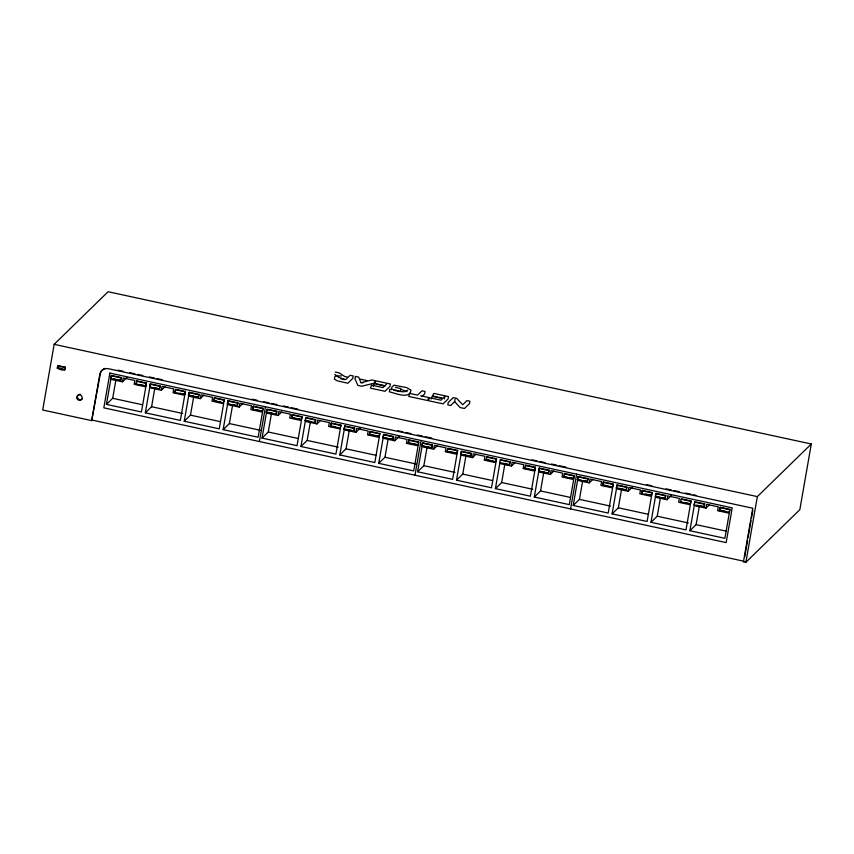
<?xml version="1.0" encoding="UTF-8"?>
<svg xmlns="http://www.w3.org/2000/svg" width="854" height="854" viewBox="0 0 854 854"><rect width="100%" height="100%" fill="white"/><g stroke="black" fill="none" stroke-linecap="round" stroke-linejoin="round"><path stroke-width="1.28" d="M91.698 420.616L99.769 374.404A7.622 7.302 45.7 0 1 108.394 368.704L752.78 508.237L743.439 561.74L745.894 562.274L799.835 509.667L811.3 443.995L108.106 291.726L54.165 344.333L42.7 410.005L91.698 420.616L100.292 373.892A7.622 7.302 45.7 0 1 105.074 368.373M57.293 368.309L57.976 365.619L65.32 367.22C66.9 375.087 46.596 363.27 64.904 369.643M64.637 369.899L65.32 367.22M110.646 378.674L111.5 375.44L121.225 377.543L120.713 380.436L110.646 378.674L111.5 375.44M122.496 381.823L123.168 377.97L134.836 380.489L134.163 384.353L145.831 386.883L141.444 411.98L106.44 404.39L110.828 379.304L122.496 381.823L126.947 377.479M106.44 404.39L112.685 398.306L115.973 379.486M120.371 380.777L121.225 377.543M135.925 384.151L136.779 380.916L146.504 383.019L146.002 385.912L135.925 384.151L146.002 385.912M136.437 382.848L136.779 380.916M145.65 386.254L146.504 383.019M149.535 387.097L150.389 383.862L160.114 385.965L159.613 388.858L149.535 387.097L158.396 388.602M161.385 390.246L162.057 386.392L173.725 388.912L173.052 392.776L184.72 395.306L180.343 420.403L145.34 412.813L149.717 387.727L161.385 390.246L164.961 386.766M150.058 385.794L150.389 383.862M145.34 412.813L151.585 406.728L154.873 387.908M159.26 389.2L160.114 385.965M174.824 392.573L175.678 389.339L185.403 391.442L184.891 394.334L174.824 392.573L175.678 389.339M184.549 394.676L185.403 391.442M188.435 395.519L189.289 392.285L199.014 394.388L198.502 397.281L188.435 395.519L189.289 392.285M200.284 398.669L200.957 394.815L212.625 397.334L211.952 401.199L223.62 403.728L219.243 428.825L184.229 421.236L188.617 396.149L200.284 398.669L203.85 395.188M184.229 421.236L190.474 415.151L193.762 396.331M198.16 397.622L199.014 394.388M213.713 400.996L214.567 397.761L224.292 399.864L223.438 403.099L214.066 400.654M214.237 399.693L214.567 397.761M223.438 403.099L224.292 399.864M227.335 403.942L228.189 400.707L237.903 402.81L237.401 405.703L227.335 403.942L237.401 405.703M239.184 407.091L239.857 403.237L251.524 405.757L250.852 409.621L262.52 412.151L258.132 437.248L223.129 429.658L227.506 404.572L239.184 407.091L242.749 403.611M227.847 402.64L228.189 400.707M223.129 429.658L229.374 423.573L232.662 404.753M237.06 406.045L237.903 402.81M252.613 409.418L253.467 406.184L263.192 408.287L262.69 411.18L252.613 409.418L253.467 406.184M262.338 411.521L263.192 408.287M259.402 441.529L265.477 406.782M266.224 412.365L267.078 409.13L276.803 411.233L276.301 414.126L266.224 412.365L266.907 410.091M278.073 415.514L278.746 411.66L290.413 414.179L289.741 418.044L301.409 420.574L297.032 445.671L262.029 438.081L266.405 412.994L278.073 415.514L281.639 412.034M262.029 438.081L268.273 431.996L271.551 413.176M275.949 414.468L276.803 411.233M291.513 417.841L292.367 414.606L302.081 416.709L301.579 419.602L291.513 417.841L292.367 414.606M301.238 419.944L302.081 416.709M305.124 420.787L305.978 417.553L315.702 419.656L315.19 422.549L305.124 420.787L305.978 417.553M316.973 423.936L317.645 420.083L329.313 422.602L328.641 426.466L340.308 428.996L335.932 454.093L300.918 446.503L305.305 421.417L316.973 423.936L320.538 420.456M300.918 446.503L307.162 440.418L310.237 422.847M314.848 422.89L315.702 419.656M330.402 426.263L331.256 423.029L340.981 425.132L340.479 428.025L330.402 426.263L331.256 423.029M340.127 428.366L340.981 425.132M344.023 429.21L344.877 425.975L354.591 428.078L354.09 430.971L344.023 429.21L344.877 425.975M355.862 432.359L356.545 428.505L368.213 431.024L367.54 434.889L379.208 437.419L374.821 462.516L339.817 454.926L344.194 429.84L355.862 432.359L360.324 428.014M339.817 454.926L346.062 448.841L349.126 431.27M353.748 431.313L354.591 428.078M373.177 386.403L374.191 383.393L384.876 385.709L386.723 383.905M374.831 383.852L375.845 380.852L390.406 384.001L389.99 386.435L385.005 391.292L370.444 388.132L371.458 385.133L382.923 387.609L384.289 386.286M369.302 434.686L370.156 431.451L379.881 433.554L379.368 436.447L369.302 434.686L370.156 431.451M379.027 436.789L379.881 433.554M382.912 437.632L383.766 434.398L393.491 436.501L392.989 439.394L382.912 437.632L383.766 434.398M391.378 389.723L391.805 387.289L393.972 385.165L406.515 387.567L410.977 390.086C409.824 399.768 395.423 393.086 389.339 391.826L389.755 389.392C394.644 388.207 402.586 394.665 407.721 390.193M394.761 440.781L395.434 436.928L407.102 439.447L406.429 443.311L418.097 445.841L413.72 470.938L378.717 463.348L383.094 438.262L394.761 440.781L399.224 436.437M378.717 463.348L384.962 457.264L388.239 438.444M392.637 439.735L393.491 436.501M408.201 443.109L409.055 439.874L418.77 441.977L418.268 444.87L408.201 443.109L409.055 439.874M417.926 445.212L418.77 441.977M414.991 475.219L421.054 440.472M421.812 446.055L422.666 442.82L432.391 444.923L431.878 447.816L421.812 446.055L422.666 442.82M433.661 449.204L434.334 445.35L446.001 447.87L445.329 451.734L456.997 454.264L452.62 479.361L417.606 471.771L421.993 446.685L433.661 449.204L437.227 445.724M431.249 398.978L432.263 395.968L442.948 398.284L444.806 396.48L444.379 398.914M417.606 471.771L423.851 465.686L427.139 446.866M431.537 448.158L432.391 444.923M454.648 401.668L460.071 407.55L464.469 408.5L469.454 403.643L469.871 401.209L466.978 400.579L462.687 404.775L456.687 398.359L453.218 397.601L448.233 402.458L447.806 404.892L450.698 405.522L454.648 401.668L455.075 399.234M447.09 451.531L447.944 448.297L457.669 450.4L457.168 453.293L447.09 451.531L447.944 448.297M456.815 453.634L457.669 450.4M460.712 454.477L461.555 451.243L471.28 453.346L470.778 456.239L460.712 454.477L461.555 451.243M472.55 457.627L473.233 453.773L484.901 456.292L484.229 460.157L495.896 462.687L491.509 487.783L456.506 480.194L460.882 455.107L472.55 457.627L476.126 454.147M456.506 480.194L462.751 474.109L466.038 455.289M470.437 456.58L471.28 453.346M485.99 459.954L486.844 456.719L496.569 458.822L495.715 462.057L486.332 459.612M486.502 458.651L486.844 456.719M495.715 462.057L496.569 458.822M499.601 462.9L500.455 459.665L510.18 461.768L509.326 465.003L499.953 462.558M511.45 466.049L512.122 462.195L523.79 464.715L523.118 468.579L534.785 471.109L530.409 496.206L495.405 488.616L499.782 463.53L511.45 466.049L515.015 462.569M495.405 488.616L501.65 482.531L504.927 463.711M509.326 465.003L510.18 461.768M524.89 468.376L525.733 465.142L535.458 467.245L534.956 470.138L524.89 468.376L525.733 465.142M534.615 470.479L535.458 467.245M538.5 471.323L539.354 468.088L549.079 470.191L548.567 473.084L538.5 471.323L539.354 468.088M550.35 474.472L551.022 470.618L562.69 473.137L562.017 477.002L573.685 479.532L569.308 504.629L534.294 497.039L538.682 471.952L550.35 474.472L553.915 470.992M534.294 497.039L540.539 490.954L543.827 472.134M548.225 473.426L549.079 470.191M563.779 476.799L564.633 473.564L574.358 475.667L573.856 478.56L563.779 476.799L572.639 478.304M564.302 475.497L564.633 473.564M573.504 478.902L574.358 475.667M570.579 508.909L576.642 474.162M577.4 479.745L578.243 476.511L587.968 478.614L587.467 481.507L577.4 479.745L587.467 481.507M589.239 482.894L589.911 479.041L601.59 481.56L600.906 485.424L612.585 487.954L608.197 513.051L573.194 505.461L577.571 480.375L589.239 482.894L592.815 479.414M577.912 478.443L578.243 476.511M573.194 505.461L579.439 499.376L582.503 481.805M587.114 481.848L587.968 478.614M602.678 485.221L603.532 481.987L613.257 484.09L612.745 486.983L602.678 485.221L603.532 481.987M612.403 487.324L613.257 484.09M616.289 488.168L617.143 484.933L626.868 487.036L626.366 489.929L616.289 488.168L617.143 484.933M628.138 491.317L628.811 487.463L640.479 489.982L639.806 493.847L651.474 496.377L647.097 521.474L612.094 513.884L616.471 488.798L628.138 491.317L632.601 486.972M612.094 513.884L618.339 507.799L621.402 490.228M626.014 490.271L626.868 487.036M641.578 493.644L642.421 490.409L652.146 492.512L651.645 495.405L641.578 493.644L642.421 490.409M651.292 495.747L652.146 492.512M655.189 496.59L656.043 493.356L665.768 495.459L664.914 498.693L655.53 496.249M667.038 499.739L667.711 495.886L679.378 498.405L678.706 502.269L690.374 504.799L685.997 529.896L650.983 522.306L655.37 497.22L667.038 499.739L671.49 495.395M655.701 495.288L656.043 493.356M650.983 522.306L657.228 516.222L660.516 497.402M664.914 498.693L665.768 495.459M680.467 502.067L681.321 498.832L691.046 500.935L690.544 503.828L680.467 502.067L690.544 503.828M690.192 504.17L691.046 500.935M694.078 505.013L694.932 501.778L704.657 503.881L704.155 506.774L694.078 505.013L694.932 501.778M705.927 508.162L706.6 504.308L718.278 506.828L717.595 510.692L729.263 513.222L724.886 538.319L689.883 530.729L694.259 505.643L705.927 508.162L709.503 504.682M689.883 530.729L696.127 524.644L699.415 505.824M703.803 507.116L704.657 503.881M719.367 510.489L720.221 507.255L729.946 509.358L729.433 512.251L719.367 510.489L720.221 507.255M729.092 512.592L729.946 509.358M744.645 557.32L747.602 540.358M748.061 537.742L751.018 520.78M751.477 518.164L752.844 510.34M745.894 562.274L757.349 496.612L811.3 443.995M347.589 377.746L345.71 379.582L338.184 377.201M422.004 396.512L424.641 393.94L425.068 391.506L421.972 390.833L417.574 395.114L409.749 393.427L408.746 396.427L427.48 400.494L428.078 399.918L428.494 397.484L420.67 395.786M442.361 398.861L440.995 400.195L429.53 397.708L428.516 400.718L443.087 403.867L448.062 399.01L448.489 396.576L433.917 393.427L433.33 394.004L432.914 396.427L441.828 398.359M743.439 561.74L743.962 561.238L92.221 420.104M366.889 381.247L360.964 382.752L359.715 379.688M341.301 375.952L335.835 375.909L334.832 376.721L334.405 379.155L337.255 380.799L347.813 383.243L352.798 378.386L353.225 375.952L350.119 375.28L348.144 377.212L344.61 376.443L339.198 372.91L335.184 372.045M340.938 378.984L344.44 379.592M395.455 387.385L400.836 388.549L400.409 390.983L399.821 391.548L393.79 390.246M376.102 384.129L385.026 386.061M360.484 382.378L362.875 382.902M54.165 344.333L757.349 496.612M118.023 370.166L123.232 371.287M129.744 372.696L134.953 373.828M137.558 374.394L142.757 375.514M149.269 376.934L154.478 378.055M157.083 378.621L162.292 379.752M252.111 399.202L257.321 400.323M263.833 401.732L269.031 402.864M271.636 403.43L276.845 404.55M283.357 405.96L288.567 407.091M291.161 407.657L297.672 409.066M397.911 430.768L403.12 431.9M405.725 432.466L410.934 433.586M417.435 434.996L422.645 436.127M425.249 436.693L431.761 438.102M531.999 459.804L537.209 460.936M539.803 461.502L545.012 462.622M551.524 464.032L556.733 465.163M559.338 465.729L565.839 467.138M646.553 484.613L651.762 485.734M666.077 488.84L671.287 489.972M673.891 490.527L679.101 491.658M685.613 493.068L690.811 494.199M693.416 494.754L696.021 495.32M111.148 375.781L120.873 377.884M136.437 381.247L146.151 383.361M150.048 384.204L159.773 386.307M175.326 389.67L185.051 391.783M188.937 392.626L198.662 394.729M214.226 398.092L223.951 400.206M227.837 401.049L237.561 403.152M253.115 406.515L262.84 408.628M266.736 409.472L276.461 411.575M292.015 414.937L301.74 417.051M305.625 417.894L315.35 419.997M330.914 423.36L340.639 425.473M344.525 426.317L354.25 428.42M369.803 431.782L379.528 433.896M383.425 434.739L393.15 436.842M408.703 440.205L418.428 442.319M422.314 443.162L432.039 445.265M447.603 448.628L457.328 450.741M461.213 451.585L470.938 453.687M486.492 457.05L496.217 459.164M500.113 460.007L509.838 462.11M525.391 465.473L535.116 467.586M539.002 468.43L548.727 470.533M564.291 473.895L574.016 476.009M577.902 476.852L587.627 478.955M603.18 482.318L612.905 484.431M616.801 485.275L626.516 487.378M642.08 490.74L651.805 492.854M655.691 493.697L665.415 495.8M680.98 499.163L690.694 501.277M694.59 502.12L704.315 504.223M719.869 507.586L729.594 509.699M57.709 365.875L65.064 367.466M113.422 378.856L120.713 380.436M180.034 393.288L184.891 394.334M188.787 395.178L198.502 397.281M215.283 400.921L221.357 402.234M255.389 409.6L261.473 410.923M266.576 412.023L272.65 413.336M291.854 417.499L301.579 419.602M305.476 420.446L311.55 421.759M330.754 425.922L335.611 426.979M338.045 427.502L340.479 428.025M345.582 429.135L354.09 430.971M369.654 434.344L379.368 436.447M383.265 437.291L386.905 438.081M389.339 438.604L391.772 439.137M408.543 442.767L418.268 444.87M422.154 445.713L430.672 447.56M448.66 451.456L457.168 453.293M461.053 454.136L470.778 456.239M487.549 459.879L493.633 461.192M503.593 463.348L509.678 464.661M526.448 468.302L528.882 468.825M531.305 469.348L534.956 470.138M538.842 470.981L548.567 473.084M603.02 484.88L607.888 485.937M610.322 486.46L612.745 486.983M617.858 488.093L626.366 489.929M645.571 494.092L651.645 495.405M656.747 496.516L659.181 497.039M661.615 497.562L664.038 498.095M696.864 505.194L704.155 506.774M719.708 510.148L725.793 511.461M112.685 398.306L142.511 404.764M151.585 406.728L182.703 413.464M190.474 415.151L220.3 421.609M229.374 423.573L260.491 430.309M268.273 431.996L298.089 438.454M307.162 440.418L338.28 447.154M346.062 448.841L375.877 455.299M384.962 457.264L416.079 464M423.851 465.686L454.968 472.422M462.751 474.109L492.566 480.567M501.65 482.531L532.768 489.267M540.539 490.954L570.365 497.412M579.439 499.376L610.557 506.112M618.339 507.799L648.154 514.257M657.228 516.222L688.345 522.958M696.127 524.644L725.943 531.103M401.273 389.445L406.974 391.655M334.757 374.479L337.821 376.433M82.24 398.85A2.797 2.679 45.7 0 1 77.565 397.836A2.797 2.679 45.7 0 1 80.607 394.334M109.888 373.091L103.825 407.838L726.156 542.6L732.22 507.852L109.888 373.091M355.424 376.422L354.997 378.856L357.879 385.421L361.69 386.243L374.532 383.083L374.949 380.66L371.821 379.977L368.32 380.873L359.417 378.952L358.701 377.137L355.424 376.422M76.785 397.75A2.797 2.679 45.7 0 0 81.087 399.928A2.797 2.679 45.7 0 0 80.66 395.188A2.797 2.679 45.7 0 0 76.785 397.75"/></g></svg>
